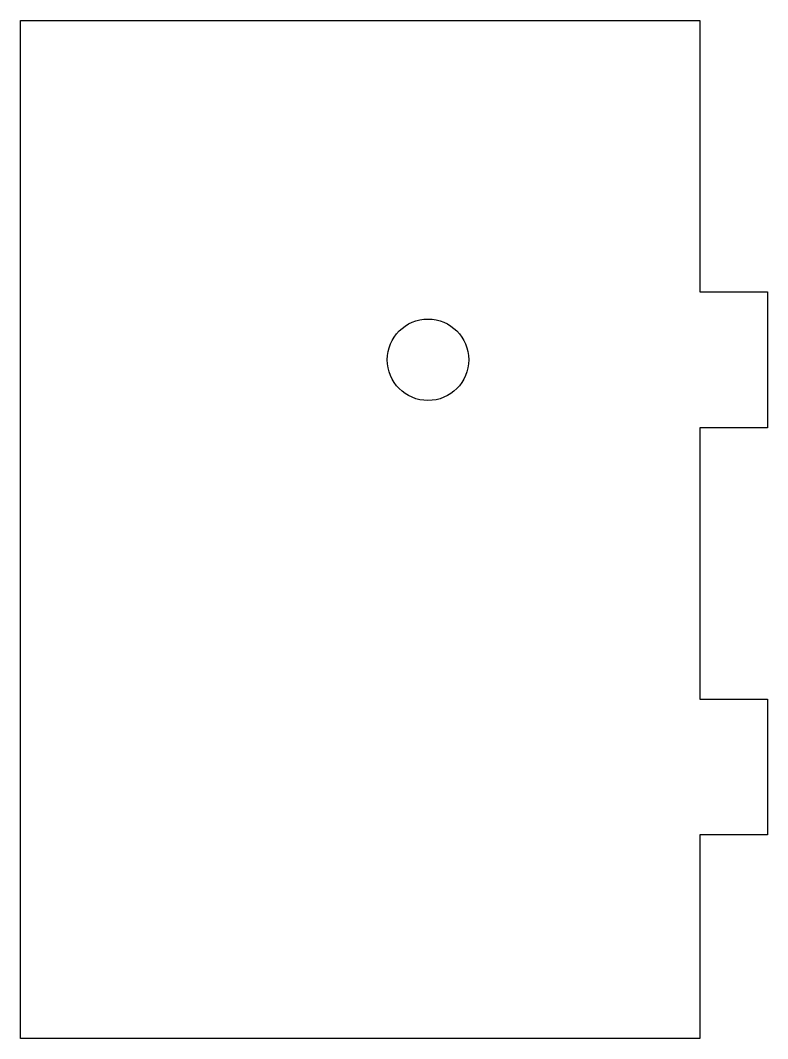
# Model space of a CAD drawing. Header units: millimetres. Extents: x 10 to 65, y 5 to 80.
import ezdxf

# ---------------------------------------------------------------- set-up
doc = ezdxf.new("R2010")
doc.units = ezdxf.units.MM
doc.layers.get('0').update_dxf_attribs({"linetype": 'CONTINUOUS'})

msp = doc.modelspace()

# ---------------------------------------------------------------- linework, layer by layer
msp.add_line((60, 20), (60, 5))
msp.add_lwpolyline([(60, 5), (10, 5), (10, 80), (60, 80), (60, 60), (65, 60), (65, 50), (60, 50), (60, 30), (65, 30), (65, 20), (60, 20)], close=True)
msp.add_circle((40, 55), 3)

doc.saveas('drawing.dxf')
